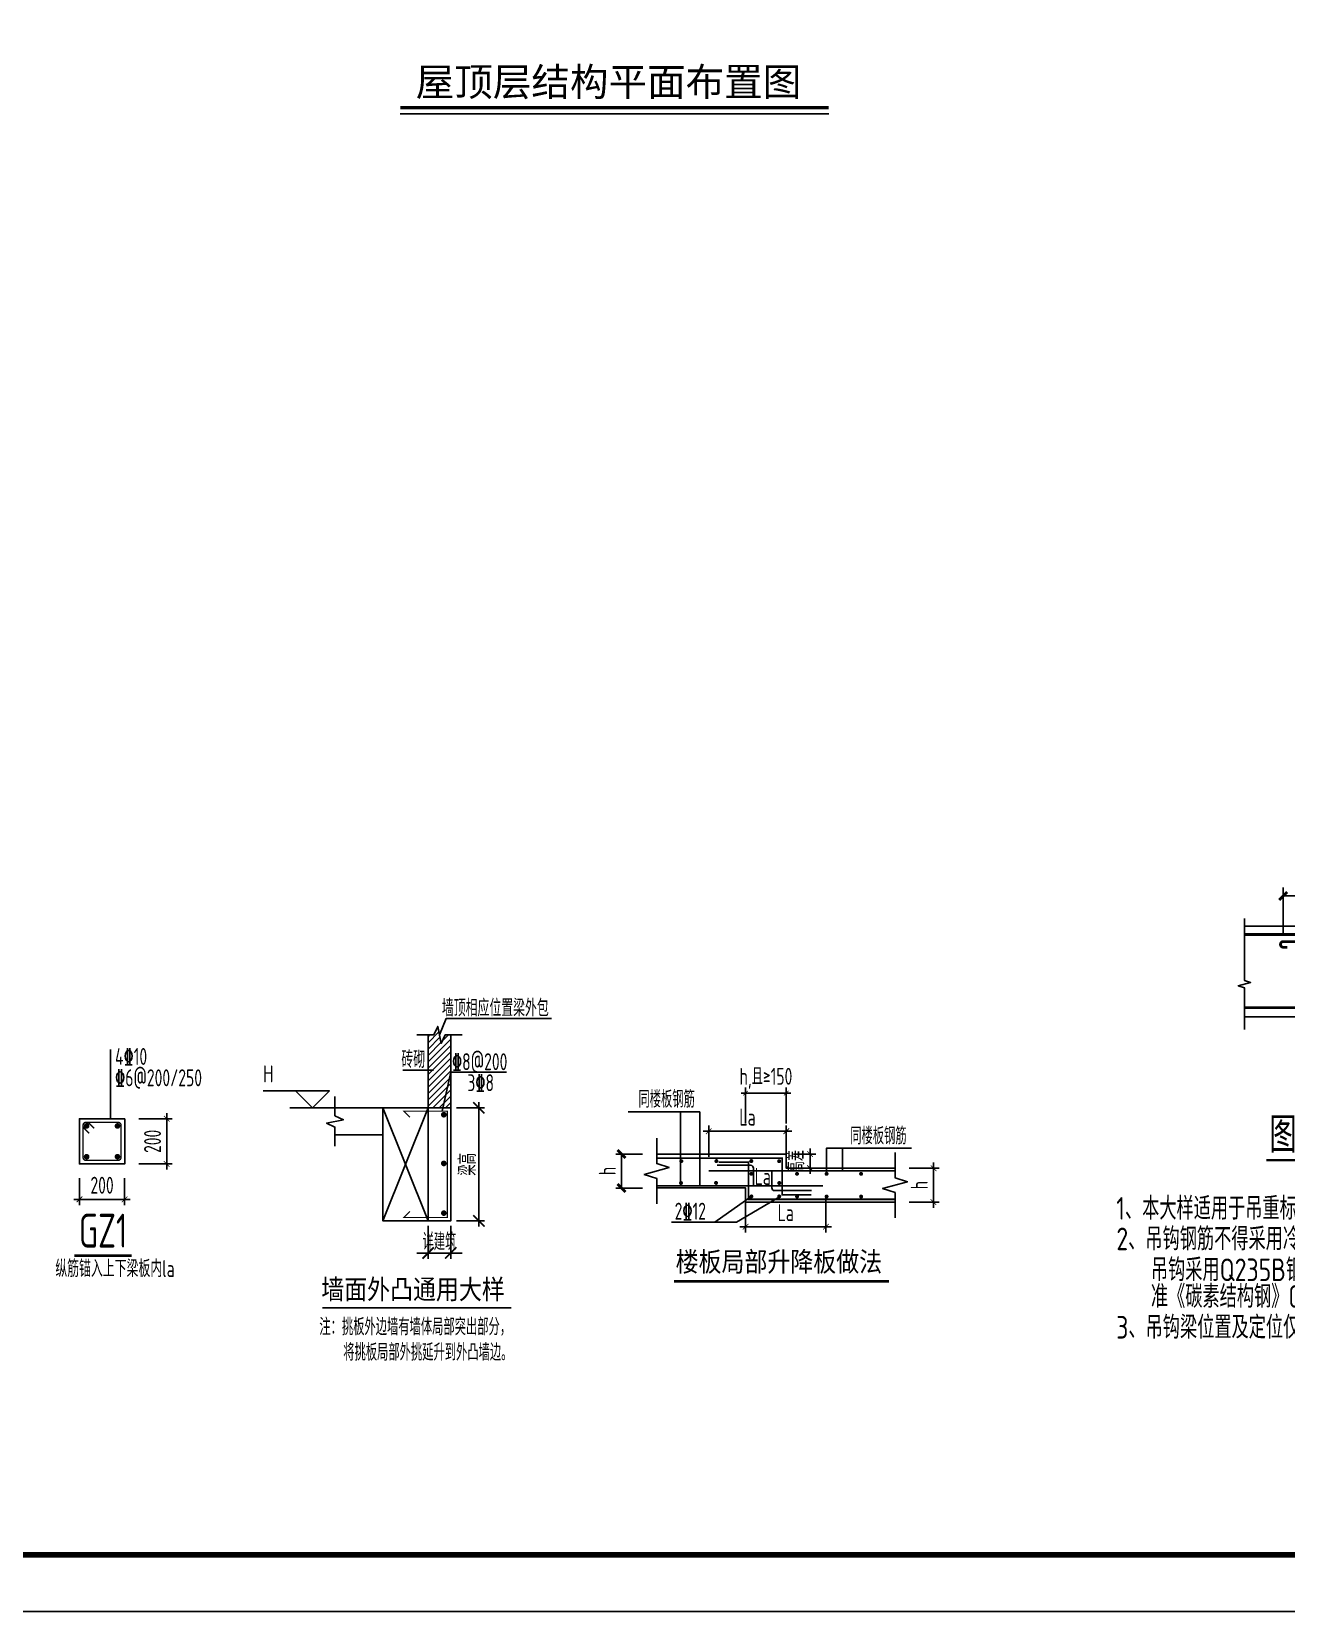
# Model space of a CAD drawing. Extents: x -1307975 to -76406, y -96289 to 379359.
# Drawn here: x -844590 to -822397, y -96289 to -68350 of the extents above; entities that cross this region are included whole.
import ezdxf
from ezdxf.enums import TextEntityAlignment as Align

# ---------------------------------------------------------------- set-up
doc = ezdxf.new("R2010")
doc.units = 0
doc.header["$LTSCALE"] = 1000
doc.layers.get('0').update_dxf_attribs({"linetype": 'CONTINUOUS'})
doc.layers.get('DEFPOINTS').update_dxf_attribs({"linetype": 'CONTINUOUS'})
for name, color, linetype in [('-TK', 7, 'CONTINUOUS'), ('0p-标字', 7, 'CONTINUOUS'), ('0p-标注', 43, 'CONTINUOUS'), ('DIM', 2, 'CONTINUOUS'), ('LINK', 6, 'CONTINUOUS'), ('OUTLINE', 2, 'CONTINUOUS'), ('REIN', 6, 'CONTINUOUS'), ('S-DETLCW-LINE1-pdx', 7, 'CONTINUOUS'), ('S-DETLCW-TEXT', 7, 'CONTINUOUS'), ('S-DETLS-HATCH', 251, 'CONTINUOUS'), ('S-DETLS-TEXT', 7, 'CONTINUOUS'), ('S-X详图实线', 4, 'CONTINUOUS'), ('S-X详图标注', 3, 'CONTINUOUS'), ('S-X详图钢筋', 6, 'CONTINUOUS'), ('S-引出线', 40, 'CONTINUOUS'), ('S-文字', 7, 'CONTINUOUS'), ('TEXT', 2, 'CONTINUOUS'), ('THIN', 7, 'CONTINUOUS'), ('悬梁', 4, 'CONTINUOUS')]:
    doc.layers.add(name, color=color, linetype=linetype)
doc.styles.add('$2$X', font='romans0.shx', dxfattribs={"width": 0.7, "bigfont": 'hz00.shx'})
doc.styles.add('-宋体', font='', dxfattribs={"width": 0.7, "height": 300, "bigfont": '宋体.TTF'})
doc.styles.add('AHZTXT', font='atxt.shx', dxfattribs={"width": 0.7, "bigfont": 'ahztxt.shx'})
doc.styles.add('BW_Rein', font='Tssdeng.shx', dxfattribs={"width": 0.7, "bigfont": 'hztxt.shx'})
doc.styles.add('DIM_FONT', font='SIMPLEX.shx', dxfattribs={"width": 0.56})
doc.styles.add('hzst', font='', dxfattribs={"width": 0.7})
doc.styles.add('TSSD_DIMENSION', font='Tssdeng.shx', dxfattribs={"width": 0.7, "bigfont": 'tssdchn.shx'})
doc.styles.add('TSSD_Label', font='Tssdeng.shx', dxfattribs={"width": 0.7, "bigfont": 'hztxt.shx'})
doc.styles.add('TSSD_Norm', font='Tssdeng.shx', dxfattribs={"bigfont": 'tssdchn.shx'})
doc.styles.add('TSSD_REIN', font='tssdeng.shx', dxfattribs={"width": 0.7, "height": 300, "bigfont": 'tssdchn.shx'})
doc.styles.get('-宋体').set_extended_font_data('SimSun')
doc.styles.get('hzst').set_extended_font_data('SimSun')
doc.dimstyles.new('25-100', dxfattribs={"dimscale": 100, "dimtxt": 3, "dimasz": 2, "dimexe": 1, "dimexo": 1, "dimgap": 0.5, "dimtad": 1, "dimdec": 0, "dimlfac": 0.25, "dimdsep": 46, "dimtxsty": 'TSSD_REIN', "dimblk1": 'ARCHTICK', "dimblk2": 'ARCHTICK', "dimsah": 1, "dimcen": 2.5, "dimdle": 1, "dimclrd": 256, "dimclre": 256, "dimclrt": 7, "dimadec": 0, "dimazin": 0, "dimtfac": 1, "dimtdec": 0, "dimtix": 1, "dimtmove": 2, "dimatfit": 3, "dimldrblk": 'ARCHTICK', "dimfxl": 1, "dimtolj": 1, "dimtzin": 0, "dimlwd": -1, "dimlwe": -1, "dimarcsym": 0})
doc.dimstyles.new('DIM梁定位100', dxfattribs={"dimtxt": 250, "dimasz": 100, "dimexe": 150, "dimexo": 100, "dimgap": 100, "dimtad": 1, "dimdec": 0, "dimdsep": 46, "dimtxsty": '$2$X', "dimblk": '$1$_archtick', "dimcen": 2.5, "dimclrd": 256, "dimclre": 256, "dimclrt": 7, "dimadec": 3, "dimazin": 0, "dimtfac": 1, "dimtdec": 0, "dimtix": 1, "dimtmove": 2, "dimatfit": 3, "dimldrblk": '$1$_archtick', "dimfxl": 1.25, "dimtolj": 1, "dimtzin": 0, "dimlwd": -1, "dimlwe": -1, "dimarcsym": 0})
doc.dimstyles.new('NORMAL', dxfattribs={"dimtxt": 0.18, "dimasz": 0.18, "dimexe": 0.18, "dimexo": 0.0625, "dimgap": 0.09, "dimtad": 0, "dimtih": 1, "dimtoh": 1, "dimdec": 4, "dimzin": 0, "dimdsep": 46, "dimtxsty": 'DIM_FONT', "dimcen": 0.09, "dimclrt": 4, "dimadec": 0, "dimazin": 0, "dimtfac": 1, "dimtdec": 4, "dimtofl": 0, "dimtmove": 2, "dimatfit": 3, "dimfxl": 1, "dimtolj": 1, "dimtzin": 0, "dimarcsym": 0})
doc.dimstyles.new('TSSD_100_100$0', dxfattribs={"dimtxt": 300, "dimasz": 80, "dimexe": 100, "dimexo": 250, "dimgap": 100, "dimtad": 1, "dimdec": 0, "dimzin": 0, "dimdsep": 46, "dimtxsty": 'TSSD_DIMENSION', "dimblk": 'ARCHTICK', "dimcen": 0, "dimdle": 100, "dimclrd": 3, "dimclre": 3, "dimclrt": 7, "dimadec": 0, "dimazin": 0, "dimtfac": 1, "dimtdec": 0, "dimtix": 1, "dimtmove": 2, "dimatfit": 3, "dimldrblk": 'ARCHTICK', "dimfxl": 1, "dimtolj": 1, "dimtzin": 0, "dimarcsym": 0})
doc.dimstyles.new('TSSD_20_100', dxfattribs={"dimtxt": 300, "dimasz": 100, "dimexe": 100, "dimexo": 250, "dimgap": 100, "dimtad": 1, "dimdec": 0, "dimlfac": 0.2, "dimzin": 0, "dimdsep": 46, "dimtxsty": 'TSSD_DIMENSION', "dimblk": 'ARCHTICK', "dimcen": 0, "dimdle": 100, "dimclrt": 7, "dimadec": 0, "dimazin": 0, "dimtfac": 1, "dimtdec": 0, "dimtix": 1, "dimtmove": 2, "dimatfit": 3, "dimldrblk": 'ARCHTICK', "dimfxl": 1, "dimtolj": 1, "dimtzin": 0, "dimarcsym": 0})
doc.dimstyles.new('TSSD_25_100', dxfattribs={"dimtxt": 300, "dimasz": 100, "dimexe": 100, "dimexo": 250, "dimgap": 100, "dimtad": 1, "dimdec": 0, "dimlfac": 0.25, "dimzin": 0, "dimdsep": 46, "dimtxsty": 'TSSD_DIMENSION', "dimblk": 'ARCHTICK', "dimcen": 0, "dimdle": 100, "dimclrt": 7, "dimadec": 0, "dimazin": 0, "dimtfac": 1, "dimtdec": 0, "dimtix": 1, "dimtmove": 2, "dimatfit": 3, "dimldrblk": 'ARCHTICK', "dimfxl": 1, "dimtolj": 1, "dimtzin": 0, "dimarcsym": 0})

# ---------------------------------------------------------------- blocks, each defined once
blk = doc.blocks.new('A1')
blk.add_lwpolyline([(0, 59400), (0, 0), (84100, 0), (84100, 59400)], close=True)
at = {"const_width": 100}
blk.add_lwpolyline([(2500, 58400), (2500, 1000), (83100, 1000), (83100, 58400)], close=True, dxfattribs=at)
blk = doc.blocks.new('_ArchTick')
at = {"color": 0, "linetype": 'ByBlock', "const_width": 0.15}
blk.add_lwpolyline([(-0.5, -0.5), (0.5, 0.5)], dxfattribs=at)
blk = doc.blocks.new('*D128')
at = {"layer": 'DEFPOINTS', "color": 0, "transparency": 16777216}
for p in [(15039, 226788), (15039, 226538), (15580, 226538)]:
    blk.add_point(p, dxfattribs=at)
at = {"layer": 'S-X详图标注', "color": 0, "lineweight": -2, "transparency": 16777216}
for p, q in [((15580, 226788), (15580, 226888)), ((15289, 226788), (15680, 226788)), ((15580, 226788), (15580, 226538)), ((15289, 226538), (15680, 226538)), ((15580, 226538), (15580, 226438))]:
    blk.add_line(p, q, dxfattribs=at)
at = {"layer": 'S-X详图标注', "color": 0, "lineweight": -2, "transparency": 16777216, "xscale": 100, "yscale": 100, "zscale": 100}
for p, rotation in [((15580, 226788), 270), ((15580, 226538), 90)]:
    blk.add_blockref('_ArchTick', p, dxfattribs=dict(at, rotation=rotation))
at = {"layer": 'S-X详图标注', "color": 7, "transparency": 16777216, "insert": (15330, 226663), "char_height": 300, "attachment_point": 5, "rotation": 90, "style": 'TSSD_DIMENSION'}
blk.add_mtext('\\A1;高差', dxfattribs=at)
blk = doc.blocks.new('ArchTick')
at = {"color": 0, "linetype": 'ByBlock', "lineweight": -2, "const_width": 0.075}
blk.add_lwpolyline([(-0.25, -0.25), (0.25, 0.25)], dxfattribs=at)
blk = doc.blocks.new('_tsdbk')
blk.add_line((-1, 0), (0, 0))
at = {"const_width": 0.5}
blk.add_lwpolyline([(-0.7, -0.7), (0.7, 0.7)], dxfattribs=at)
blk = doc.blocks.new('*D129')
at = {"layer": 'DEFPOINTS', "color": 0, "transparency": 16777216}
for p in [(12868, 226788), (12244, 226188), (12868, 226188)]:
    blk.add_point(p, dxfattribs=at)
at = {"layer": 'S-X详图标注', "color": 0, "lineweight": -2, "transparency": 16777216}
for p, q in [((12618, 226788), (12144, 226788)), ((12244, 226688), (12244, 226288)), ((12618, 226188), (12144, 226188))]:
    blk.add_line(p, q, dxfattribs=at)
at = {"layer": 'S-X详图标注', "color": 0, "lineweight": -2, "transparency": 16777216, "xscale": 100, "yscale": 100, "zscale": 100}
for p, rotation in [((12244, 226788), 90), ((12244, 226188), 270)]:
    blk.add_blockref('_tsdbk', p, dxfattribs=dict(at, rotation=rotation))
at = {"layer": 'S-X详图标注', "color": 7, "transparency": 16777216, "insert": (11994, 226488), "char_height": 300, "attachment_point": 5, "rotation": 90, "style": 'TSSD_DIMENSION'}
blk.add_mtext('\\A1;h', dxfattribs=at)
blk = doc.blocks.new('*D130')
at = {"layer": 'DEFPOINTS', "color": 0, "transparency": 16777216}
for p in [(17083, 226538), (17083, 225938), (17763, 225938)]:
    blk.add_point(p, dxfattribs=at)
at = {"layer": 'S-X详图标注', "color": 0, "lineweight": -2, "transparency": 16777216}
for p, q in [((17763, 226638), (17763, 225838)), ((17333, 226538), (17863, 226538)), ((17333, 225938), (17863, 225938))]:
    blk.add_line(p, q, dxfattribs=at)
at = {"layer": 'S-X详图标注', "color": 0, "lineweight": -2, "transparency": 16777216, "xscale": 100, "yscale": 100, "zscale": 100}
for p, rotation in [((17763, 226538), 90), ((17763, 225938), 270)]:
    blk.add_blockref('_ArchTick', p, dxfattribs=dict(at, rotation=rotation))
at = {"layer": 'S-X详图标注', "color": 7, "transparency": 16777216, "insert": (17513, 226238), "char_height": 300, "attachment_point": 5, "rotation": 90, "style": 'TSSD_DIMENSION'}
blk.add_mtext('\\A1;h', dxfattribs=at)
blk = doc.blocks.new('*D131')
at = {"layer": 'DEFPOINTS', "color": 0, "transparency": 16777216}
for p in [(15159, 227867), (14439, 227080), (15159, 227080)]:
    blk.add_point(p, dxfattribs=at)
at = {"layer": 'S-X详图标注', "color": 3, "lineweight": -2, "transparency": 16777216}
for p, q in [((14439, 227867), (14359, 227867)), ((14439, 227330), (14439, 227967)), ((14439, 227867), (15159, 227867)), ((15159, 227330), (15159, 227967)), ((15159, 227867), (15239, 227867))]:
    blk.add_line(p, q, dxfattribs=at)
at = {"layer": 'S-X详图标注', "color": 3, "lineweight": -2, "transparency": 16777216, "xscale": 80, "yscale": 80, "zscale": 80}
blk.add_blockref('_ArchTick', (14439, 227867), dxfattribs=at)
at = {"layer": 'S-X详图标注', "color": 3, "lineweight": -2, "transparency": 16777216, "xscale": 80, "yscale": 80, "zscale": 80, "rotation": 180}
blk.add_blockref('_ArchTick', (15159, 227867), dxfattribs=at)
at = {"layer": 'S-X详图标注', "color": 7, "transparency": 16777216, "insert": (14799, 228128), "char_height": 300, "attachment_point": 5, "style": 'TSSD_DIMENSION'}
blk.add_mtext('\\A1;h,且≥150', dxfattribs=at)
blk = doc.blocks.new('*D132')
at = {"layer": 'DEFPOINTS', "color": 0, "transparency": 16777216}
for p in [(15159, 227192), (13789, 226489), (15159, 226489)]:
    blk.add_point(p, dxfattribs=at)
at = {"layer": 'S-X详图标注', "color": 0, "lineweight": -2, "transparency": 16777216}
for p, q in [((13689, 227192), (15259, 227192)), ((13789, 226739), (13789, 227292)), ((15159, 226739), (15159, 227292))]:
    blk.add_line(p, q, dxfattribs=at)
at = {"layer": 'S-X详图标注', "color": 0, "lineweight": -2, "transparency": 16777216, "xscale": 100, "yscale": 100, "zscale": 100, "rotation": 180}
blk.add_blockref('_ArchTick', (13789, 227192), dxfattribs=at)
at = {"layer": 'S-X详图标注', "color": 0, "lineweight": -2, "transparency": 16777216, "xscale": 100, "yscale": 100, "zscale": 100}
blk.add_blockref('_ArchTick', (15159, 227192), dxfattribs=at)
at = {"layer": 'S-X详图标注', "color": 7, "transparency": 16777216, "insert": (14474, 227442), "char_height": 300, "attachment_point": 5, "style": 'TSSD_DIMENSION'}
blk.add_mtext('\\A1;La', dxfattribs=at)
blk = doc.blocks.new('*D133')
at = {"layer": 'DEFPOINTS', "color": 0, "transparency": 16777216}
for p in [(15861, 226306), (14439, 226188), (15861, 225502)]:
    blk.add_point(p, dxfattribs=at)
at = {"layer": 'S-X详图标注', "color": 0, "lineweight": -2, "transparency": 16777216}
for p, q in [((15861, 226056), (15861, 225402)), ((14439, 225938), (14439, 225402)), ((14339, 225502), (15961, 225502))]:
    blk.add_line(p, q, dxfattribs=at)
at = {"layer": 'S-X详图标注', "color": 0, "lineweight": -2, "transparency": 16777216, "xscale": 100, "yscale": 100, "zscale": 100, "rotation": 180}
blk.add_blockref('_ArchTick', (14439, 225502), dxfattribs=at)
at = {"layer": 'S-X详图标注', "color": 0, "lineweight": -2, "transparency": 16777216, "xscale": 100, "yscale": 100, "zscale": 100}
blk.add_blockref('_ArchTick', (15861, 225502), dxfattribs=at)
at = {"layer": 'S-X详图标注', "color": 7, "transparency": 16777216, "insert": (15150, 225752), "char_height": 300, "attachment_point": 5, "style": 'TSSD_DIMENSION'}
blk.add_mtext('\\A1;La', dxfattribs=at)
blk = doc.blocks.new('*D135')
at = {"layer": 'DEFPOINTS', "color": 0, "transparency": 16777216}
for p in [(30394, 226071), (30794, 226071), (30794, 225492)]:
    blk.add_point(p, dxfattribs=at)
at = {"layer": 'S-X详图标注', "transparency": 16777216}
for p, q in [((30394, 225971), (30394, 225392)), ((30794, 225971), (30794, 225392)), ((30394, 225492), (30194, 225492)), ((30394, 225492), (30794, 225492)), ((30794, 225492), (30994, 225492))]:
    blk.add_line(p, q, dxfattribs=at)
at = {"layer": 'S-X详图标注', "transparency": 16777216, "xscale": 200, "yscale": 200, "zscale": 200}
blk.add_blockref('_ArchTick', (30394, 225492), dxfattribs=at)
at = {"layer": 'S-X详图标注', "transparency": 16777216, "xscale": 200, "yscale": 200, "zscale": 200, "rotation": 180}
blk.add_blockref('_ArchTick', (30794, 225492), dxfattribs=at)
at = {"layer": 'S-X详图标注', "color": 7, "transparency": 16777216, "insert": (30594, 225692), "char_height": 300, "attachment_point": 5, "style": 'TSSD_REIN'}
blk.add_mtext('\\A1;详建筑', dxfattribs=at)
blk = doc.blocks.new('*D136')
at = {"layer": 'DEFPOINTS', "color": 0, "transparency": 16777216}
for p in [(30794, 228060), (31291, 228060), (30794, 226060)]:
    blk.add_point(p, dxfattribs=at)
at = {"layer": 'S-X详图标注', "transparency": 16777216}
for p, q in [((30894, 228060), (31391, 228060)), ((31291, 225960), (31291, 228160)), ((30894, 226060), (31391, 226060))]:
    blk.add_line(p, q, dxfattribs=at)
at = {"layer": 'S-X详图标注', "transparency": 16777216, "xscale": 200, "yscale": 200, "zscale": 200}
for p, rotation in [((31291, 228060), 90), ((31291, 226060), 270)]:
    blk.add_blockref('_ArchTick', p, dxfattribs=dict(at, rotation=rotation))
at = {"layer": 'S-X详图标注', "color": 7, "transparency": 16777216, "insert": (31091, 227060), "char_height": 300, "attachment_point": 5, "rotation": 90, "style": 'TSSD_REIN'}
blk.add_mtext('\\A1;梁高', dxfattribs=at)
blk = doc.blocks.new('*D1032')
at = {"layer": 'DEFPOINTS', "color": 0, "transparency": 16777216}
for p in [(-842944, -87576), (-842201, -87576), (-842944, -88376)]:
    blk.add_point(p, dxfattribs=at)
at = {"layer": 'DIM', "color": 0, "lineweight": -2, "transparency": 16777216}
for p, q in [((-842694, -87576), (-842101, -87576)), ((-842201, -88476), (-842201, -87476)), ((-842694, -88376), (-842101, -88376))]:
    blk.add_line(p, q, dxfattribs=at)
at = {"layer": 'DIM', "color": 0, "lineweight": -2, "transparency": 16777216, "xscale": 100, "yscale": 100, "zscale": 100}
for p, rotation in [((-842201, -87576), 90), ((-842201, -88376), 270)]:
    blk.add_blockref('_ArchTick', p, dxfattribs=dict(at, rotation=rotation))
at = {"layer": 'DIM', "color": 7, "transparency": 16777216, "insert": (-842451, -87976), "char_height": 300, "attachment_point": 5, "rotation": 90, "style": 'TSSD_DIMENSION'}
blk.add_mtext('\\A1;200', dxfattribs=at)
blk = doc.blocks.new('*D1033')
at = {"layer": 'DEFPOINTS', "color": 0, "transparency": 16777216}
for p in [(-843744, -88376), (-842944, -88376), (-842944, -89002)]:
    blk.add_point(p, dxfattribs=at)
at = {"layer": 'DIM', "color": 0, "lineweight": -2, "transparency": 16777216}
for p, q in [((-843744, -88626), (-843744, -89102)), ((-842944, -88626), (-842944, -89102)), ((-843844, -89002), (-842844, -89002))]:
    blk.add_line(p, q, dxfattribs=at)
at = {"layer": 'DIM', "color": 0, "lineweight": -2, "transparency": 16777216, "xscale": 100, "yscale": 100, "zscale": 100, "rotation": 180}
blk.add_blockref('_ArchTick', (-843744, -89002), dxfattribs=at)
at = {"layer": 'DIM', "color": 0, "lineweight": -2, "transparency": 16777216, "xscale": 100, "yscale": 100, "zscale": 100}
blk.add_blockref('_ArchTick', (-842944, -89002), dxfattribs=at)
at = {"layer": 'DIM', "color": 7, "transparency": 16777216, "insert": (-843344, -88752), "char_height": 300, "attachment_point": 5, "style": 'TSSD_DIMENSION'}
blk.add_mtext('\\A1;200', dxfattribs=at)
blk = doc.blocks.new('*D383')
at = {"layer": '0p-标字', "color": 0, "lineweight": -2, "transparency": 16777216}
for p, q in [((-167958, -130280), (-167296, -130280)), ((-167296, -130280), (-167296, -130365)), ((-167296, -130801), (-167296, -130715)), ((-168158, -130801), (-167296, -130801))]:
    blk.add_line(p, q, dxfattribs=at)
at = {"layer": '0p-标字', "color": 0, "transparency": 16777216}
for points in [[(-167296, -130280), (-167296, -130280), (-167296, -130280)], [(-167296, -130801), (-167296, -130801), (-167296, -130801)]]:
    blk.add_solid(points, dxfattribs=at)
at = {"layer": 'DEFPOINTS', "color": 0, "transparency": 16777216}
for p in [(-167958, -130280), (-167296, -130280), (-168158, -130801)]:
    blk.add_point(p, dxfattribs=at)
at = {"layer": '0p-标字', "color": 4, "transparency": 16777216, "insert": (-167296, -130540), "char_height": 350, "attachment_point": 5, "style": 'AHZTXT'}
blk.add_mtext('\\A1;100', dxfattribs=at)
blk = doc.blocks.new('$1$_archtick')
at = {"const_width": 0.5}
blk.add_lwpolyline([(-0.7, -0.7), (0.7, 0.7)], dxfattribs=at)
blk = doc.blocks.new('*D384')
at = {"layer": '0p-标注', "transparency": 16777216}
for p, q in [((-169560, -128849), (-169560, -127993)), ((-169560, -128143), (-168358, -128143)), ((-168358, -128850), (-168358, -127993))]:
    blk.add_line(p, q, dxfattribs=at)
at = {"layer": 'DEFPOINTS', "color": 0, "transparency": 16777216}
for p in [(-168358, -128143), (-169560, -128949), (-168358, -128950)]:
    blk.add_point(p, dxfattribs=at)
at = {"layer": '0p-标注', "transparency": 16777216, "xscale": 100, "yscale": 100, "zscale": 100, "rotation": 180}
blk.add_blockref('$1$_archtick', (-169560, -128143), dxfattribs=at)
at = {"layer": '0p-标注', "transparency": 16777216, "xscale": 100, "yscale": 100, "zscale": 100}
blk.add_blockref('$1$_archtick', (-168358, -128143), dxfattribs=at)
at = {"layer": '0p-标注', "color": 7, "transparency": 16777216, "insert": (-168959, -127918), "char_height": 250, "attachment_point": 5, "style": '$2$X'}
blk.add_mtext('\\A1;15d', dxfattribs=at)
blk = doc.blocks.new('*D385')
at = {"layer": '0p-标注', "transparency": 16777216}
for p, q in [((-167958, -128849), (-167958, -127993)), ((-167958, -128143), (-166756, -128143)), ((-166756, -128850), (-166756, -127993))]:
    blk.add_line(p, q, dxfattribs=at)
at = {"layer": 'DEFPOINTS', "color": 0, "transparency": 16777216}
for p in [(-166756, -128143), (-167958, -128949), (-166756, -128950)]:
    blk.add_point(p, dxfattribs=at)
at = {"layer": '0p-标注', "transparency": 16777216, "xscale": 100, "yscale": 100, "zscale": 100, "rotation": 180}
blk.add_blockref('$1$_archtick', (-167958, -128143), dxfattribs=at)
at = {"layer": '0p-标注', "transparency": 16777216, "xscale": 100, "yscale": 100, "zscale": 100}
blk.add_blockref('$1$_archtick', (-166756, -128143), dxfattribs=at)
at = {"layer": '0p-标注', "color": 7, "transparency": 16777216, "insert": (-167357, -127918), "char_height": 250, "attachment_point": 5, "style": '$2$X'}
blk.add_mtext('\\A1;15d', dxfattribs=at)
blk = doc.blocks.new('20210306.16463091')
at = {"layer": 'S-DETLS-TEXT', "const_width": 50}
blk.add_lwpolyline([(1330.2, 0), (5133.9, 0)], dxfattribs=at)
at = {"layer": 'S-X详图实线', "linetype": 'ByBlock'}
for points in [[(1023.9, 2251.8), (3314.8, 2251.8), (3314.8, 2001.8), (5238.7, 2001.8)], [(1023.9, 1651.8), (2594.8, 1651.8), (2594.8, 1401.8), (5238.7, 1401.8)]]:
    blk.add_lwpolyline(points, dxfattribs=at)
at = {"layer": 'S-X详图标注', "linetype": 'ByBlock'}
for points in [[(1786.5, 1689.3), (1786.5, 2997.1), (520.6, 2997.1)], [(1442.5, 1753.1), (1442.5, 2997.1), (676.7, 2997.1)], [(4027.7, 1919.3), (4027.7, 2357.9), (5495.2, 2357.9)], [(4310.8, 1952.4), (4310.8, 2357.9), (5529.3, 2357.9)], [(3208.2, 1502.9), (2435.2, 1044.4), (1285.7, 1044.4)], [(2696.3, 1501.8), (2050.4, 1044.4)]]:
    blk.add_lwpolyline(points, dxfattribs=at)
at = {"layer": 'S-X详图标注'}
for points in [[(2094.8, 2053), (2684.6, 2053, -0.4142136), (2734.6, 2003), (2734.6, 1689.3)], [(3059.9, 1964.4), (3059.9, 1656.2, 0.4142136), (3109.9, 1606.2), (3763.5, 1606.2)]]:
    blk.add_lwpolyline(points, format="xyb", dxfattribs=at)
at = {"layer": 'S-X详图钢筋', "linetype": 'ByBlock', "const_width": 30}
for points in [[(1023.9, 2178.2), (3241, 2178.2), (3241, 1531.8), (3756, 1531.8)], [(1944.7, 1952.4), (5238.7, 1952.4)], [(5238.7, 1451), (2646.3, 1451), (2646.3, 2110.6), (2118.4, 2110.6)], [(1023.9, 1689.3), (3962.9, 1689.3)]]:
    blk.add_lwpolyline(points, dxfattribs=at)
at = {"layer": 'S-X详图钢筋', "const_width": 35}
for points in [[(1441.9, 2125.6, 1), (1476.9, 2125.6, 1)], [(2062.1, 2127.5, 1), (2097.1, 2127.5, 1)], [(2679.7, 2127.5, 1), (2714.7, 2127.5, 1)], [(3171.7, 2126, 1), (3206.7, 2126, 1)], [(1435.6, 1739.2, 1), (1470.6, 1739.2, 1)], [(2055.9, 1741.1, 1), (2090.9, 1741.1, 1)], [(2680.4, 1901.9, 1), (2715.4, 1901.9, 1)], [(3173.8, 1739.3, 1), (3208.8, 1739.3, 1)], [(3488, 1901.8, 1), (3523, 1901.8, 1)], [(4010.2, 1901.8, 1), (4045.2, 1901.8, 1)], [(4621.3, 1901.8, 1), (4656.3, 1901.8, 1)], [(2680.7, 1501.8, 1), (2715.7, 1501.8, 1)], [(3173.2, 1502.9, 1), (3208.2, 1502.9, 1)], [(3488.2, 1500.8, 1), (3523.2, 1500.8, 1)], [(4010.4, 1500.8, 1), (4045.4, 1500.8, 1)], [(4621.5, 1500.8, 1), (4656.5, 1500.8, 1)]]:
    blk.add_lwpolyline(points, format="xyb", close=True, dxfattribs=at)
at = {"layer": 'THIN'}
for points in [[(1023.9, 2531.8), (1023.9, 2081.8), (1243.9, 2011.8), (803.9, 1891.8), (1023.9, 1821.8), (1023.9, 1371.8)], [(5238.7, 2281.8), (5238.7, 1831.8), (5458.7, 1761.8), (5018.7, 1641.8), (5238.7, 1571.8), (5238.7, 1121.8)]]:
    blk.add_lwpolyline(points, dxfattribs=at)
at = {"layer": 'S-DETLCW-TEXT', "style": 'hzst', "width": 0.85}
blk.add_text('楼板局部升降板做法', height=350, dxfattribs=at).set_placement((1357.9, 173.9))
at = {"layer": 'S-X详图标注', "color": 7, "insert": (2898.8, 1855.6), "char_height": 300, "attachment_point": 5, "style": 'TSSD_REIN'}
blk.add_mtext('\\A1;La', dxfattribs=at)
at = {"layer": 'TEXT', "style": 'TSSD_REIN', "width": 0.7}
for s, p in [('同楼板钢筋', (700.4, 3072.4)), ('同楼板钢筋', (4446.4, 2423.2)), ('2%%13212', (1341.1, 1090.9))]:
    blk.add_text(s, height=300, dxfattribs=at).set_placement(p)
at = {"layer": 'S-X详图标注'}
dim = blk.add_linear_dim(base=(3314.8, 3330), p1=(2594.8, 2543.3), p2=(3314.8, 2543.3), text='h,且≥150', dimstyle='TSSD_100_100$0', dxfattribs=at)
dim.commit()
dim.dimension.update_dxf_attribs({"geometry": '*D131', "text_midpoint": (2954.8, 3591.5), "insert": (-11844.2, -224536.6)})
for base, p1, p2, override, picture, middle in [((3314.8, 2655.7), (1944.7, 1952.4), (3314.8, 1952.4), {"dimasz": 100, "dimblk1": 'ArchTick', "dimblk2": 'ArchTick', "dimclrd": 0, "dimclre": 0}, '*D132', (2629.7, 2905.7)), ((4016.4, 965.4), (2594.8, 1651.8), (4016.4, 1769), {"dimtxt": 300, "dimasz": 100, "dimblk1": 'ArchTick', "dimblk2": 'ArchTick', "dimclrd": 0, "dimclre": 0}, '*D133', (3305.6, 1215.4))]:
    dim = blk.add_linear_dim(base=base, p1=p1, p2=p2, text='La', dimstyle='TSSD_100_100$0', override=override, dxfattribs=at)
    dim.commit()
    dim.dimension.update_dxf_attribs({"geometry": picture, "text_midpoint": middle, "insert": (-11844.2, -224536.6)})
for base, p1, p2, text, picture, middle in [((3735.8, 2001.8), (3194.8, 2251.8), (3194.8, 2001.8), '高差', '*D128', (3485.8, 2126.8)), ((5919.1, 1401.8), (5238.7, 2001.8), (5238.7, 1401.8), 'h', '*D130', (5669.1, 1701.8))]:
    dim = blk.add_linear_dim(base=base, p1=p1, p2=p2, angle=90, text=text, dimstyle='TSSD_100_100$0', override={"dimtxt": 300, "dimasz": 100, "dimblk1": 'ArchTick', "dimblk2": 'ArchTick', "dimclrd": 0, "dimclre": 0}, dxfattribs=at)
    dim.commit()
    dim.dimension.update_dxf_attribs({"geometry": picture, "text_midpoint": middle, "insert": (-11844.2, -224536.6)})
dim = blk.add_linear_dim(base=(400, 1651.8), p1=(1023.9, 2251.8), p2=(1023.9, 1651.8), angle=90, text='h', dimstyle='TSSD_20_100', dxfattribs=at)
dim.commit()
dim.dimension.update_dxf_attribs({"geometry": '*D129', "text_midpoint": (150, 1951.8), "insert": (-11844.2, -224536.6)})
blk = doc.blocks.new('20210306.16465652')
at = {"layer": 'S-DETLS-HATCH'}
h = blk.add_hatch(dxfattribs=at)
h.set_pattern_fill('ANSI31', color=256, scale=25)
h.set_pattern_definition([(45, (-250051.66, 573697.02), (-56.126601, 56.126601), [])])
h.paths.add_polyline_path([(3315.4, 5761.9), (3215.4, 5761.9), (3145.4, 5611.9), (3085.4, 5911.9), (3015.4, 5761.9), (2915.4, 5761.9), (2915.4, 4472.4), (3315.4, 4472.4)])
at = {"layer": 'S-DETLCW-LINE1-pdx'}
for points in [[(2715.4, 5761.9), (3015.4, 5761.9), (3085.4, 5911.9), (3145.4, 5611.9), (3215.4, 5761.9), (3515.4, 5761.9)], [(1268.2, 3792.4), (1268.2, 4132.4), (1118.2, 4202.4), (1418.2, 4262.4), (1268.2, 4332.4), (1268.2, 4672.4)]]:
    blk.add_lwpolyline(points, dxfattribs=at)
at = {"layer": 'S-DETLCW-TEXT', "const_width": 30}
blk.add_lwpolyline([(4388.8, 937.6), (1041.9, 937.6)], dxfattribs=at)
at = {"layer": 'S-DETLS-TEXT'}
blk.add_line((3009.8, 5139.7), (2467.6, 5139.7), dxfattribs=at)
for points in [[(3115.4, 5761.9), (3233, 6051.8), (5095.2, 6051.8)], [(3165.2, 4412.4), (3315.4, 5101.5), (4302.7, 5101.5)]]:
    blk.add_lwpolyline(points, dxfattribs=at)
at = {"layer": 'S-X详图实线'}
for p, q in [((2115.4, 4472.4), (1268.2, 4472.4)), ((2115.4, 4472.4), (2915.4, 2472.4)), ((2115.4, 2472.4), (2915.4, 4472.4)), ((2115.4, 3992.4), (1268.2, 3992.4))]:
    blk.add_line(p, q, dxfattribs=at)
blk.add_lwpolyline([(2915.4, 5761.9), (2915.4, 4472.4), (3315.4, 4472.4), (3315.4, 5761.9)], dxfattribs=at)
for points in [[(2115.4, 4472.4), (2915.4, 4472.4), (2915.4, 2472.4), (2115.4, 2472.4)], [(2915.4, 4472.4), (3315.4, 4472.4), (3315.4, 2472.4), (2915.4, 2472.4)]]:
    blk.add_lwpolyline(points, close=True, dxfattribs=at)
at = {"layer": 'S-X详图标注'}
blk.add_line((1268.2, 4472.4), (468.4, 4472.4), dxfattribs=at)
blk.add_lwpolyline([(0, 4772.4), (1168.3, 4772.4), (868.3, 4472.4), (568.3, 4772.4)], dxfattribs=at)
at = {"layer": 'S-X详图钢筋', "const_width": 20}
blk.add_lwpolyline([(2592.4, 4306.3), (2486.4, 4412.4), (3255.4, 4412.4), (3255.4, 2532.4), (2486.4, 2532.4), (2592.4, 2638.4)], dxfattribs=at)
at = {"layer": 'S-X详图钢筋', "const_width": 50}
for points in [[(3168.1, 4350.3, 1), (3218.1, 4350.3, 1)], [(3168.1, 3488.9, 1), (3218.1, 3488.9, 1)], [(3168.1, 2609.8, 1), (3218.1, 2609.8, 1)]]:
    blk.add_lwpolyline(points, format="xyb", close=True, dxfattribs=at)
at = {"layer": 'S-DETLCW-TEXT', "style": 'hzst', "width": 0.85}
blk.add_text('墙面外凸通用大样', height=350, dxfattribs=at).set_placement((1025.4, 1088.1))
at = {"layer": 'S-DETLS-TEXT', "width": 0.7}
for s, style, p in [('墙顶相应位置梁外包', 'BW_Rein', (3158.9, 6088.4)), ('砖砌', 'BW_Rein', (2442.3, 5176.3)), ('%%1328@200', 'BW_Rein', (3336.9, 5138.1)), ('3%%1328', 'BW_Rein', (3608.6, 4766)), ('注：挑板外边墙有墙体局部突出部分，', 'TSSD_REIN', (991.5, 450)), ('将挑板局部外挑延升到外凸墙边。', 'TSSD_REIN', (1414.1, 0))]:
    blk.add_text(s, height=300, dxfattribs=dict(at, style=style)).set_placement(p)
at = {"layer": 'S-DETLS-TEXT', "style": 'TSSD_REIN', "width": 0.75}
blk.add_text('H', height=300, dxfattribs=at).set_placement((181.3, 4832.5), align=Align.BOTTOM_RIGHT)
at = {"layer": 'S-X详图标注'}
for p1, p2, distance, text, picture, middle in [((3315.4, 2472.4), (3315.4, 4472.4), -496.7, '梁高', '*D136', (3612.1, 3472.4)), ((2915.4, 2483.6), (3315.4, 2483.6), -579.2, '详建筑', '*D135', (3115.4, 2104.4))]:
    dim = blk.add_aligned_dim(p1=p1, p2=p2, distance=distance, text=text, dimstyle='25-100', dxfattribs=at)
    dim.commit()
    dim.dimension.update_dxf_attribs({"geometry": picture, "text_midpoint": middle, "insert": (-27478.5, -223587.5)})
blk = doc.blocks.new('20210810.16093829')
at = {"layer": '0p-标字', "color": 1}
for p, q in [((6000.40859, 7975.87228), (7870.56457, 7975.87228)), ((6000.40859, 7975.87228), (6000.40859, 6434.21455)), ((2266.50612, 7322.48407), (6457.76552, 7322.48407)), ((3413.08729, 6434.21455), (6000.40859, 6434.21455)), ((3514.78155, 6384.76322), (3620.68501, 6502.96611)), ((3701.22216, 6384.76322), (3807.12563, 6502.96611)), ((3901.22216, 6384.76322), (4007.12563, 6502.96611)), ((4701.22216, 6384.76322), (4807.12563, 6502.96611)), ((4901.22216, 6384.76322), (5007.12563, 6502.96611)), ((5109.67416, 6384.76322), (5215.57763, 6502.96611)), ((2266.50612, 5722.48407), (6457.76552, 5722.48407)), ((4457.24154, 5229.84358), (4772.72668, 4447.02019)), ((4772.72668, 4447.02019), (6151.02435, 4447.02019))]:
    blk.add_line(p, q, dxfattribs=at)
for points in [[(2266.50612, 5498.4886), (2266.50612, 6236.34762), (2156.50612, 6271.34762), (2376.50612, 6331.34762), (2266.50612, 6366.34762), (2266.50612, 7462.48407)], [(6457.76552, 5521.47859), (6457.76552, 6236.34762), (6347.76552, 6271.34762), (6567.76552, 6331.34762), (6457.76552, 6366.34762), (6457.76552, 7462.48407)]]:
    blk.add_lwpolyline(points, dxfattribs=at)
at = {"layer": '0p-标字'}
for points, const_width in [([(6457.76552, 7177.90655), (2266.50612, 7177.90655)], 48.6), ([(4153.97991, 5401.29618), (4153.97991, 7051.92946), (2951.96496, 7052.70409)], 48.6), ([(3553.97991, 5881.62742), (3553.97991, 7177.90655)], 48.6), ([(3753.97991, 5881.62742), (3753.97991, 7177.90655)], 48.6), ([(3953.97991, 5881.62742), (3953.97991, 7177.90655)], 48.6), ([(4553.97991, 5401.29618), (4553.97991, 7051.92946), (5744.30571, 7052.87429)], 48.6), ([(4753.97991, 5881.62742), (4753.97991, 7177.90655)], 48.6), ([(4953.97991, 5881.62742), (4953.97991, 7177.90655)], 48.6), ([(5153.97991, 5881.62742), (5153.97991, 7177.90655)], 48.6), ([(3024.71295, 6951.92946), (2953.97991, 6951.92946)], 48.6), ([(5673.57267, 6952.87429), (5744.30571, 6952.87429)], 48.6), ([(6457.76552, 5881.62742), (2266.50612, 5881.62742)], 48.6), ([(5985.42139, 3184.72529), (2656.02737, 3184.72529)], 40)]:
    blk.add_lwpolyline(points, dxfattribs=dict(at, const_width=const_width))
at = {"layer": '0p-标字', "const_width": 48.6}
for points in [[(2953.97991, 7051.92946, 1), (2953.97991, 6951.92946)], [(5744.30571, 6952.87429, 1), (5744.30571, 7052.87429)], [(4153.97991, 5401.29618, 1), (4553.97991, 5401.29618)]]:
    blk.add_lwpolyline(points, format="xyb", dxfattribs=at)
at = {"layer": '0p-标字', "style": 'TSSD_REIN', "width": 0.8}
for s, height, p in [('每侧附加箍筋 ', 350, (6147.06507, 8020.74429)), ('3%%1328@50（2）', 350, (6090.82149, 7594.06875)), ('直径25mm', 350, (5149.58409, 4530.27781)), ('置于梁中线', 350, (5013.85968, 4042.24912)), ('图一 吊钩大样', 630, (2710.73088, 3318.88252)), ('1、本大样适用于吊重标准值≤30kN', 400, (0.95031, 2134.06157)), ('2、吊钩钢筋不得采用冷加工钢筋，且须焊接或绑扎在梁钢筋骨架上。', 400, (2.48862, 1594.02407)), ('吊钩采用Q235B钢棒，其材料性能应符合现行国家标', 400, (612.3984, 1047.31317)), ('准《碳素结构钢》GB/T700的规定。', 400, (612.3984, 575.30049)), ('3、吊钩梁位置及定位仅供参考,具体需结合电梯厂家土建图纸。', 400, (0, 30.76923))]:
    blk.add_text(s, height=height, dxfattribs=at).set_placement(p)
at = {"layer": '0p-标字', "color": 1}
dim = blk.add_linear_dim(base=(5216.15346, 5722.48407), p1=(4353.97991, 5201.29618), p2=(4553.97991, 5722.48407), angle=90, text='100', dimstyle='NORMAL', override={"dimtxt": 350, "dimlfac": 0.25, "dimtxsty": 'AHZTXT', "dimse1": 0}, dxfattribs=at)
dim.commit()
dim.dimension.update_dxf_attribs({"geometry": '*D383', "text_midpoint": (5216.15346, 5461.89013), "insert": (172512.34237, 136002.14029)})
at = {"layer": '0p-标注'}
for base, p1, p2, picture, middle in [((4153.97991, 7859.45643), (2951.96496, 7052.70409), (4153.97991, 7051.92946), '*D384', (3552.97243, 8084.45643)), ((5755.99486, 7859.45643), (4553.97991, 7052.70409), (5755.99486, 7051.92946), '*D385', (5154.98738, 8084.45643))]:
    dim = blk.add_linear_dim(base=base, p1=p1, p2=p2, text='15d', dimstyle='DIM梁定位100', dxfattribs=at)
    dim.commit()
    dim.dimension.update_dxf_attribs({"geometry": picture, "text_midpoint": middle, "insert": (172512.34237, 136002.14029)})

msp = doc.modelspace()

# ---------------------------------------------------------------- linework, layer by layer
at = {"layer": 'LINK', "color": 1, "const_width": 25}
msp.add_lwpolyline([(-843572.91, -87834.97), (-843664.83, -87743.04, -0.19891237), (-843678.89, -87709.1), (-843678.89, -87688.6, -0.41421356), (-843630.89, -87640.6), (-843056.89, -87640.6, -0.41421356), (-843008.89, -87688.6), (-843008.89, -88262.6, -0.41421356), (-843056.89, -88310.6), (-843630.89, -88310.6, -0.41421356), (-843678.89, -88262.6), (-843678.89, -87688.6, -0.41421356), (-843630.89, -87640.6), (-843610.38, -87640.6, -0.19891237), (-843576.44, -87654.65), (-843484.52, -87746.58)], format="xyb", dxfattribs=at)
at = {"layer": 'OUTLINE'}
msp.add_lwpolyline([(-842943.89, -87575.6), (-843743.89, -87575.6), (-843743.89, -88375.6), (-842943.89, -88375.6)], close=True, dxfattribs=at)
at = {"layer": 'REIN', "const_width": 50}
for points in [[(-843641.39, -87703.1, 1), (-843591.39, -87703.1, 1)], [(-843096.39, -87703.1, 1), (-843046.39, -87703.1, 1)], [(-843641.39, -88248.1, 1), (-843591.39, -88248.1, 1)], [(-843096.39, -88248.1, 1), (-843046.39, -88248.1, 1)]]:
    msp.add_lwpolyline(points, format="xyb", close=True, dxfattribs=at)
at = {"layer": 'S-引出线', "color": 3, "const_width": 56}
msp.add_lwpolyline([(-838069.4, -69694.89), (-830492.22, -69694.89)], dxfattribs=at)
at = {"layer": 'S-引出线', "color": 3}
msp.add_lwpolyline([(-838069.4, -69806.89), (-830492.22, -69806.89)], dxfattribs=at)
at = {"layer": 'TEXT', "color": 0}
msp.add_line((-843193.89, -87575.6), (-843193.89, -86349.33), dxfattribs=at)
at = {"layer": '悬梁', "color": 0, "const_width": 50}
msp.add_lwpolyline([(-842821.51, -89997.53), (-843833.41, -89997.53)], dxfattribs=at)

# ---------------------------------------------------------------- block references
at = {"layer": '-TK'}
msp.add_blockref('A1', (-873582.49, -96288.52), dxfattribs=at)
at = {"layer": 'S-X详图标注'}
for name, p in [('20210306.16465652', (-840492.36, -91855.19)), ('20210306.16463091', (-834558.09, -90452.25))]:
    msp.add_blockref(name, p, dxfattribs=at)
at = {"layer": 'TEXT'}
msp.add_blockref('20210810.16093829', (-825406.7, -91495.16), dxfattribs=at)

# ---------------------------------------------------------------- texts
at = {"layer": 'S-文字', "style": '-宋体'}
msp.add_text('屋顶层结构平面布置图', height=500, dxfattribs=at).set_placement((-837796.92, -69488.38))
at = {"layer": 'TEXT', "color": 0, "width": 0.7}
for s, style, p in [('4\x8410', 'TSSD_REIN', (-843113.79, -86625.16)), ('\x846@200/250', 'TSSD_REIN', (-843113.79, -87001.93)), ('纵筋锚入上下梁板内la', 'TSSD_Label', (-844170.03, -90375.91))]:
    msp.add_text(s, height=300, dxfattribs=dict(at, style=style)).set_placement(p)
at = {"layer": 'TEXT', "color": 0, "style": 'TSSD_Norm', "width": 0.7}
msp.add_text('GZ1', height=600, dxfattribs=at).set_placement((-843325.41, -89855.18), align=Align.CENTER)

# ---------------------------------------------------------------- dimensions: what is measured, and where the dimension line sits
at = {"layer": 'DIM'}
dim = msp.add_linear_dim(base=(-842201.3, -87575.6), p1=(-842943.89, -88375.6), p2=(-842943.89, -87575.6), angle=90, dimstyle='TSSD_25_100', dxfattribs=at)
dim.commit()
dim.dimension.update_dxf_attribs({"geometry": '*D1032', "text_midpoint": (-842451.3, -87975.6)})
dim = msp.add_linear_dim(base=(-842943.89, -89002.37), p1=(-843743.89, -88375.6), p2=(-842943.89, -88375.6), dimstyle='TSSD_25_100', dxfattribs=at)
dim.commit()
dim.dimension.update_dxf_attribs({"geometry": '*D1033', "text_midpoint": (-843343.89, -88752.37)})

doc.saveas('drawing.dxf')
